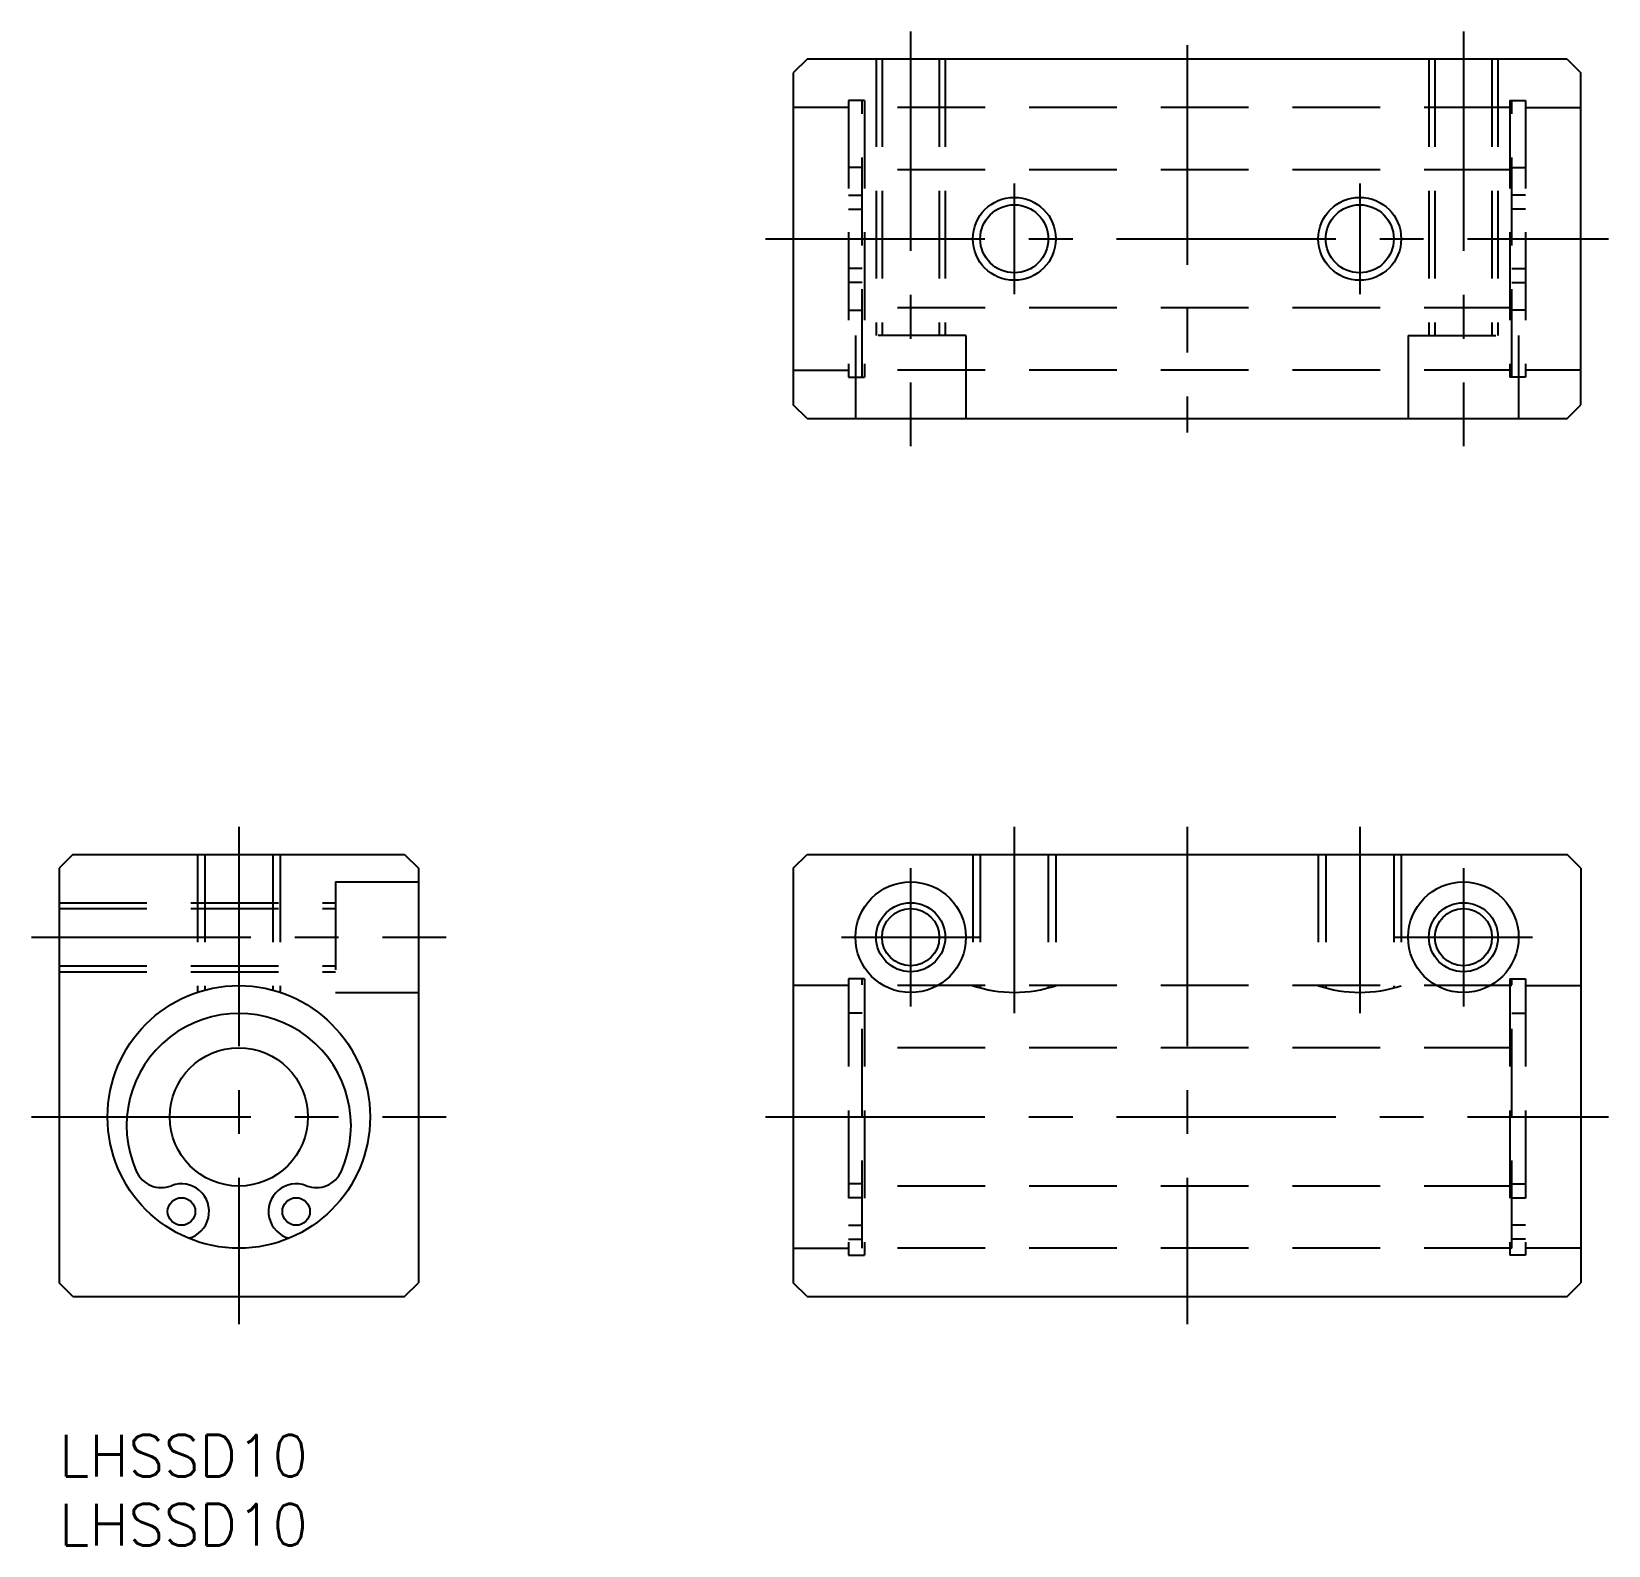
# Model space of a CAD drawing. Extents: x -2 to 112, y -8 to 102.
import ezdxf

# ---------------------------------------------------------------- set-up
doc = ezdxf.new("R2010")
doc.units = 0
doc.header["$LTSCALE"] = 0.5
doc.linetypes.add('CENTER', pattern=[50.8, 31.75, -6.35, 6.35, -6.35])
doc.linetypes.add('DASHED', pattern=[19.05, 12.7, -6.35])
for name, color, linetype in [('MSM_CENTER', 1, 'CENTER'), ('MSM_CONTINUOUS', 7, 'CONTINUOUS'), ('MSM_DASHED', 4, 'DASHED'), ('MSM_NARROW', 5, 'CONTINUOUS'), ('MSM_PART_NUMBER', 7, 'CONTINUOUS')]:
    doc.layers.add(name, color=color, linetype=linetype)
doc.styles.get("Standard").update_dxf_attribs({"font": 'txt.shx', "height": 3, "bigfont": 'bigfont.shx'})

# ---------------------------------------------------------------- blocks, each defined once
blk = doc.blocks.new('*U2')
at = {"layer": 'MSM_PART_NUMBER'}
blk.add_text('LHSSD10', height=3, dxfattribs=at).set_placement((0, -3))
blk = doc.blocks.new('*U3')
at = {"layer": 'MSM_PART_NUMBER'}
blk.add_text('LHSSD10', height=3, dxfattribs=at).set_placement((0, -8))

msp = doc.modelspace()

# ---------------------------------------------------------------- linework, layer by layer
at = {"layer": 'MSM_CENTER'}
for p, q in [((61.62, 101.53), (61.62, 71.53)), ((81.62, 100.53), (81.62, 72.53)), ((101.62, 101.53), (101.62, 71.53)), ((69.12, 90.53), (69.12, 82.53)), ((94.12, 90.53), (94.12, 82.53)), ((51.12, 86.53), (112.12, 86.53)), ((13, 44), (13, 8)), ((69.12, 44), (69.12, 30.5)), ((81.62, 44), (81.62, 8)), ((94.12, 44), (94.12, 30.5)), ((61.62, 41), (61.62, 31)), ((101.62, 41), (101.62, 31)), ((-2, 36), (28, 36)), ((56.62, 36), (66.62, 36)), ((96.62, 36), (106.62, 36)), ((-2, 23), (28, 23)), ((51.12, 23), (112.12, 23))]:
    msp.add_line(p, q, dxfattribs=at)
at = {"layer": 'MSM_CONTINUOUS'}
for p, q in [((54.12, 99.53), (53.12, 98.53)), ((109.12, 99.53), (54.12, 99.53)), ((109.12, 99.53), (110.12, 98.53)), ((53.12, 98.53), (53.12, 74.53)), ((110.12, 74.53), (110.12, 98.53)), ((54.12, 73.53), (53.12, 74.53)), ((109.12, 73.53), (110.12, 74.53)), ((54.12, 73.53), (109.12, 73.53)), ((1, 42), (0, 41)), ((1, 42), (25, 42)), ((25, 42), (26, 41)), ((53.12, 41), (54.12, 42)), ((54.12, 42), (109.12, 42)), ((110.12, 41), (109.12, 42)), ((0, 41), (0, 11)), ((26, 41), (26, 11)), ((53.12, 41), (53.12, 11)), ((110.12, 41), (110.12, 11)), ((1, 10), (0, 11)), ((25, 10), (26, 11)), ((54.12, 10), (53.12, 11)), ((109.12, 10), (110.12, 11)), ((1, 10), (25, 10)), ((54.12, 10), (109.12, 10))]:
    msp.add_line(p, q, dxfattribs=at)
for centre, radius in [((69.12, 86.53), 2.46), ((94.12, 86.53), 2.46), ((61.62, 36), 4), ((101.62, 36), 4), ((61.62, 36), 2.07), ((101.62, 36), 2.07), ((13, 23), 9.5), ((13, 23), 5), ((8.85, 16.16), 1), ((17.15, 16.16), 1)]:
    msp.add_circle(centre, radius, dxfattribs=at)
for centre, radius, start, end in [((13, 22.37), 8.12, 336.0572, 203.9428), ((7.4, 19.89), 2, 203.9428, 291.2223), ((18.6, 19.89), 2, 248.7777, 336.0572), ((8.85, 16.16), 2, 284.6994, 111.2223), ((17.15, 16.16), 2, 68.7777, 255.3006)]:
    msp.add_arc(centre, radius, start, end, dxfattribs=at)
at = {"layer": 'MSM_DASHED'}
for p, q in [((59.12, 99.53), (59.12, 79.53)), ((59.55, 99.53), (59.55, 79.53)), ((63.69, 99.53), (63.69, 79.53)), ((64.12, 99.53), (64.12, 79.53)), ((99.12, 99.53), (99.12, 79.53)), ((99.55, 99.53), (99.55, 79.53)), ((103.69, 99.53), (103.69, 79.53)), ((104.12, 99.53), (104.12, 79.53)), ((57.12, 96.03), (53.12, 96.03)), ((57.12, 96.53), (57.12, 76.53)), ((58.27, 96.53), (57.12, 96.53)), ((58.12, 76.53), (58.12, 96.53)), ((105.12, 96.03), (58.12, 96.03)), ((58.27, 96.53), (58.27, 76.53)), ((104.97, 96.53), (104.97, 76.53)), ((104.97, 96.53), (106.12, 96.53)), ((105.12, 76.53), (105.12, 96.53)), ((106.12, 96.53), (106.12, 76.53)), ((106.12, 96.03), (110.12, 96.03)), ((58.12, 91.68), (57.12, 91.68)), ((105.12, 91.53), (58.12, 91.53)), ((105.12, 91.68), (106.12, 91.68)), ((57.12, 89.68), (58.12, 89.68)), ((106.12, 89.68), (105.12, 89.68)), ((57.12, 88.68), (58.12, 88.68)), ((106.12, 88.68), (105.12, 88.68)), ((58.12, 84.38), (57.12, 84.38)), ((58.12, 83.38), (57.12, 83.38)), ((105.12, 84.38), (106.12, 84.38)), ((105.12, 83.38), (106.12, 83.38)), ((57.12, 81.38), (58.12, 81.38)), ((105.12, 81.53), (58.12, 81.53)), ((106.12, 81.38), (105.12, 81.38)), ((65.62, 79.53), (57.62, 79.53)), ((57.62, 79.53), (57.62, 73.53)), ((65.62, 79.53), (65.62, 73.53)), ((97.62, 79.53), (97.62, 73.53)), ((97.62, 79.53), (105.62, 79.53)), ((105.62, 79.53), (105.62, 73.53)), ((53.12, 77.03), (57.12, 77.03)), ((57.12, 76.53), (58.27, 76.53)), ((105.12, 77.03), (58.12, 77.03)), ((106.12, 76.53), (104.97, 76.53)), ((110.12, 77.03), (106.12, 77.03)), ((10, 42), (10, 32.01)), ((10.54, 42), (10.54, 32.18)), ((15.46, 42), (15.46, 32.18)), ((16, 42), (16, 32.01)), ((66.12, 42), (66.12, 32.5)), ((66.66, 42), (66.66, 32.34)), ((71.58, 42), (71.58, 32.34)), ((72.12, 42), (72.12, 32.5)), ((91.12, 42), (91.12, 32.5)), ((91.66, 42), (91.66, 32.34)), ((96.58, 42), (96.58, 32.34)), ((97.12, 42), (97.12, 32.5)), ((20, 40), (20, 32)), ((20, 40), (26, 40)), ((0, 38.5), (20, 38.5)), ((0, 38.07), (20, 38.07)), ((0, 33.93), (20, 33.93)), ((0, 33.5), (20, 33.5)), ((20, 32), (26, 32)), ((57.12, 32.5), (53.12, 32.5)), ((57.12, 33), (57.12, 13)), ((58.27, 33), (57.12, 33)), ((58.12, 13.5), (58.12, 33)), ((105.12, 32.5), (58.12, 32.5)), ((58.27, 33), (58.27, 13)), ((104.97, 33), (104.97, 13)), ((104.97, 33), (106.12, 33)), ((105.12, 13.5), (105.12, 33)), ((106.12, 33), (106.12, 13)), ((106.12, 32.5), (110.12, 32.5)), ((58.12, 30.5), (57.12, 30.5)), ((105.12, 30.5), (106.12, 30.5)), ((105.12, 28), (58.12, 28)), ((58.12, 18.16), (57.12, 18.16)), ((58.12, 17.16), (57.12, 17.16)), ((105.12, 18), (58.12, 18)), ((105.12, 18.16), (106.12, 18.16)), ((105.12, 17.16), (106.12, 17.16)), ((57.12, 15.16), (58.12, 15.16)), ((106.12, 15.16), (105.12, 15.16)), ((57.12, 14.16), (58.12, 14.16)), ((106.12, 14.16), (105.12, 14.16)), ((53.12, 13.5), (57.12, 13.5)), ((57.12, 13), (58.27, 13)), ((105.12, 13.5), (58.12, 13.5)), ((106.12, 13), (104.97, 13)), ((110.12, 13.5), (106.12, 13.5))]:
    msp.add_line(p, q, dxfattribs=at)
for centre in [(69.12, 41.51), (94.12, 41.51)]:
    msp.add_arc(centre, 9.5, 251.5915, 288.4085, dxfattribs=at)
at = {"layer": 'MSM_NARROW'}
for centre, radius in [((69.12, 86.53), 3), ((94.12, 86.53), 3), ((61.62, 36), 2.5), ((101.62, 36), 2.5)]:
    msp.add_circle(centre, radius, dxfattribs=at)

# ---------------------------------------------------------------- block references
at = {"layer": 'MSM_CONTINUOUS'}
for name in ['*U2', '*U3']:
    msp.add_blockref(name, (0, 0), dxfattribs=at)

doc.saveas('drawing.dxf')
